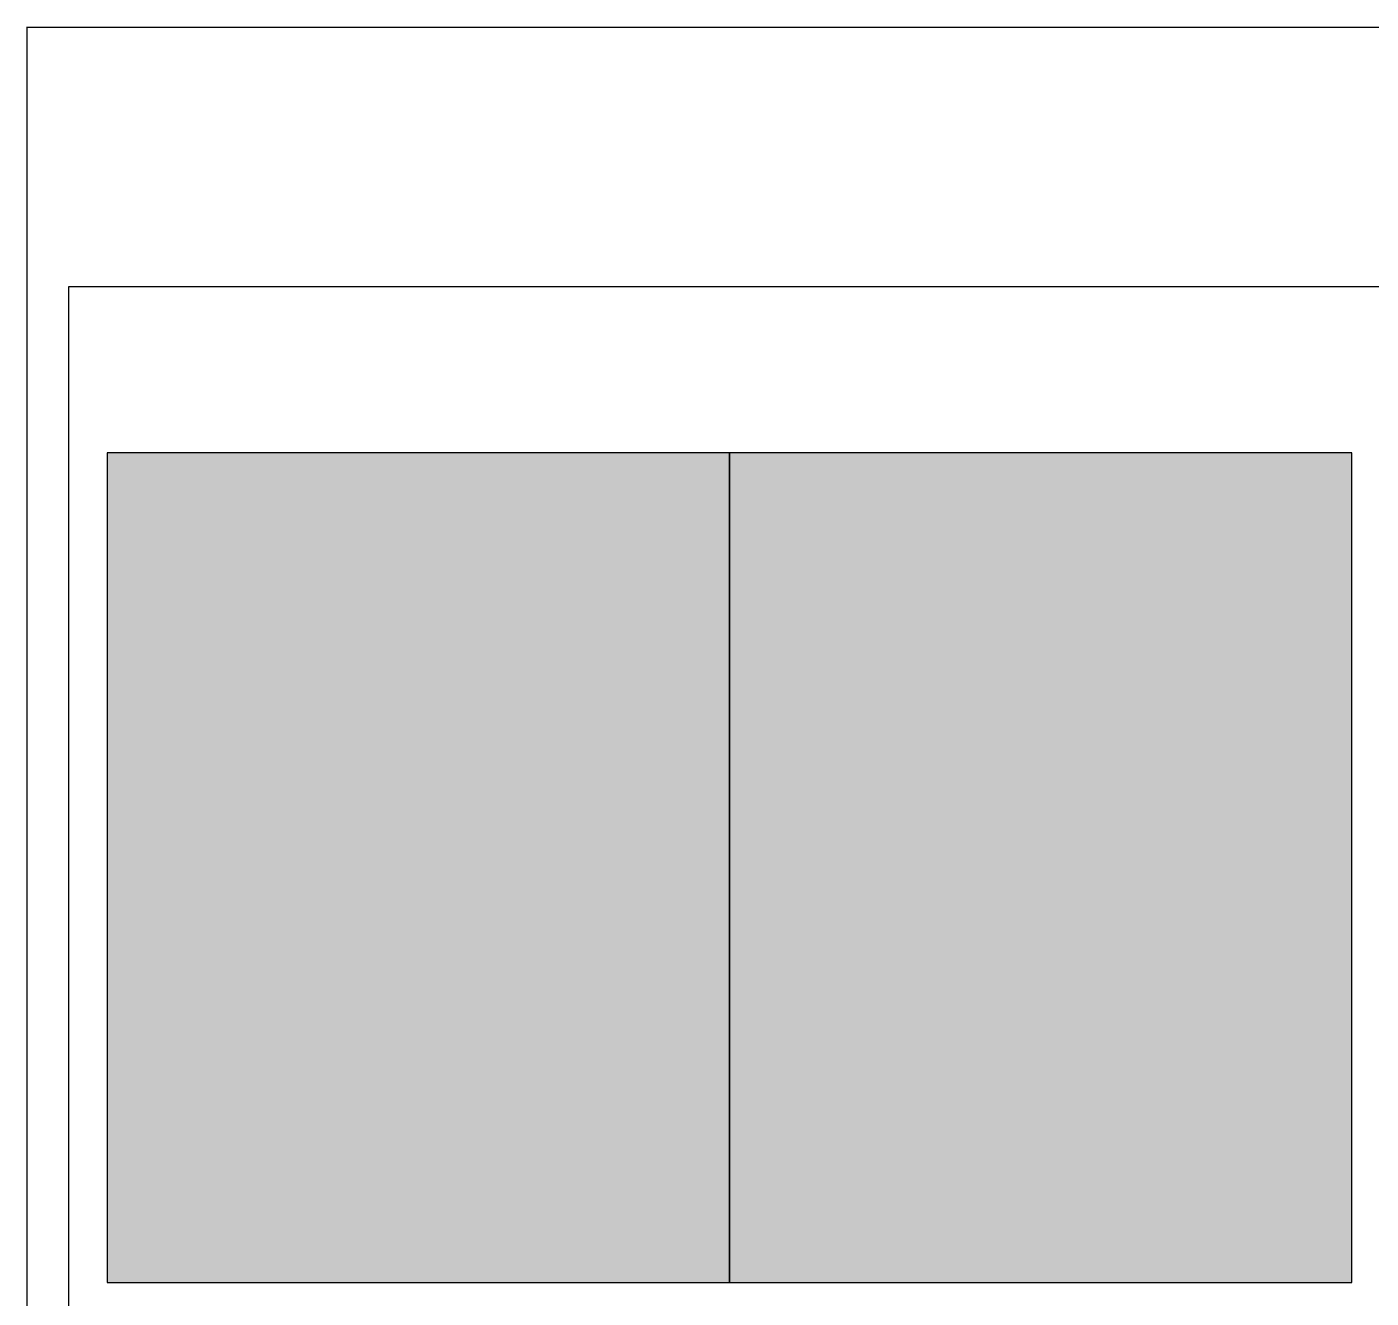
# Model space of a CAD drawing. Header units: millimetres. Extents: x 0 to 460316, y -63250 to 103204.
# Drawn here: x 181248 to 182545, y 48987 to 50213 of the extents above; entities that cross this region are included whole.
import ezdxf

# ---------------------------------------------------------------- set-up
doc = ezdxf.new("R2010")
doc.units = ezdxf.units.MM
doc.header["$LTSCALE"] = 25
for name, color, linetype in [('ac-text', 7, 'Continuous'), ('ac-wall-fin', 3, 'Continuous'), ('BATH', 4, 'Continuous')]:
    doc.layers.add(name, color=color, linetype=linetype)

msp = doc.modelspace()

# ---------------------------------------------------------------- hatches: boundary and pattern name
h = msp.add_hatch(color=251)
h.dxf.hatch_style = 1
h.set_gradient(color1=(99, 100, 102), rotation=45)
h.paths.add_polyline_path([(181925.76, 49802.45), (181325.76, 49802.45), (181325.76, 49002.45), (181925.76, 49002.45)])
h.paths.add_polyline_path([(181925.76, 49802.45), (181925.76, 49002.45)], flags=17)
h = msp.add_hatch(color=251)
h.dxf.hatch_style = 1
h.set_gradient(color1=(99, 100, 102), rotation=45)
h.paths.add_polyline_path([(182525.76, 49802.45), (181925.76, 49802.45), (181925.76, 49002.45), (182525.76, 49002.45)])
h.paths.add_polyline_path([(182525.76, 49802.45), (182525.76, 49002.45)], flags=17)

# ---------------------------------------------------------------- linework, layer by layer
at = {"layer": 'ac-text'}
for p, q in [((181248.26, 50212.89), (181248.26, 47752.45)), ((183413.26, 50212.45), (181248.26, 50212.45))]:
    msp.add_line(p, q, dxfattribs=at)
for points in [[(181325.76, 49002.45), (181925.76, 49002.45), (181925.76, 49802.45), (181325.76, 49802.45)], [(181925.76, 49002.45), (182525.76, 49002.45), (182525.76, 49802.45), (181925.76, 49802.45)]]:
    msp.add_lwpolyline(points, close=True, dxfattribs=at)
at = {"layer": 'ac-wall-fin'}
msp.add_line((183373.26, 49962.45), (181288.26, 49962.45), dxfattribs=at)
at = {"layer": 'BATH'}
msp.add_line((181288.26, 49962.45), (181288.26, 47752.45), dxfattribs=at)

doc.saveas('drawing.dxf')
